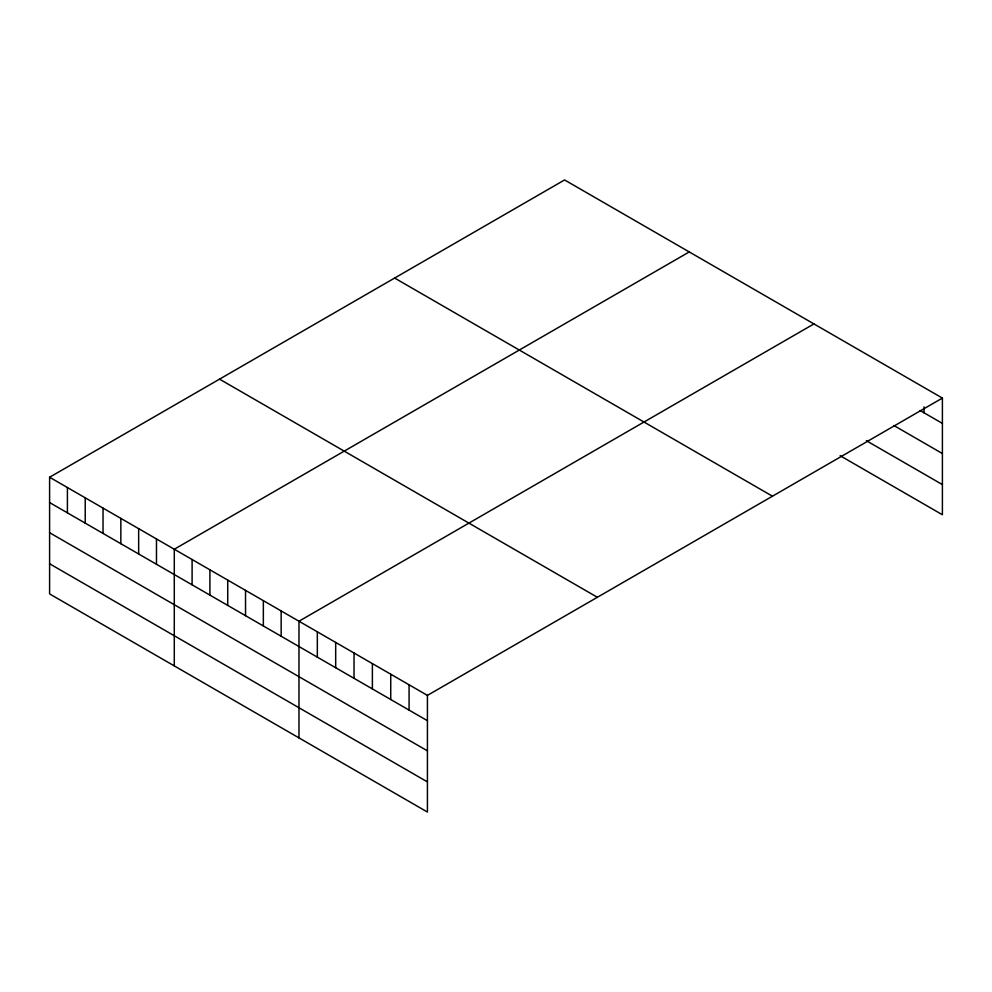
<?xml version="1.0" encoding="UTF-8"?>
<svg xmlns="http://www.w3.org/2000/svg" width="992" height="992" viewBox="0 0 992 992"><rect width="100%" height="100%" fill="white"/><g stroke="black" fill="none" stroke-linecap="round" stroke-linejoin="round"><path stroke-width="1.49" d="M942.4 398.09L427.428 695.392L427.428 812.051L49.6 593.91L49.6 477.251L564.572 179.949L942.4 398.09L942.4 514.749L840.15 455.712M689.254 251.931L174.282 549.246L174.282 665.905M813.936 323.913L298.976 621.228L298.976 737.887M920.117 410.527L942.4 423.398M893.904 425.531L942.4 453.542M866.376 440.708L942.4 484.592M394.63 278.058L772.458 496.198M219.542 379.142L597.37 597.283M49.6 477.251L427.428 695.392M49.6 502.56L427.428 720.7M49.6 532.716L427.428 750.857M49.6 563.766L427.428 781.907M924.048 406.844L924.048 412.796M409.076 684.802L409.076 710.111M390.736 674.213L390.736 699.521M372.384 663.611L372.384 688.919M354.032 653.021L354.032 678.33M335.68 642.419L335.68 667.728M317.328 631.83L317.328 657.138M281.158 610.948L281.158 636.256M263.351 600.656L263.351 625.977M245.532 590.376L245.532 615.685M227.726 580.097L227.726 605.405M209.907 569.805L209.907 595.126M192.101 559.525L192.101 584.834M156.476 538.954L156.476 564.274M138.657 528.674L138.657 553.982M120.85 518.394L120.85 543.703M103.032 508.102L103.032 533.423M85.225 497.823L85.225 523.131M67.406 487.543L67.406 512.852"/></g></svg>
